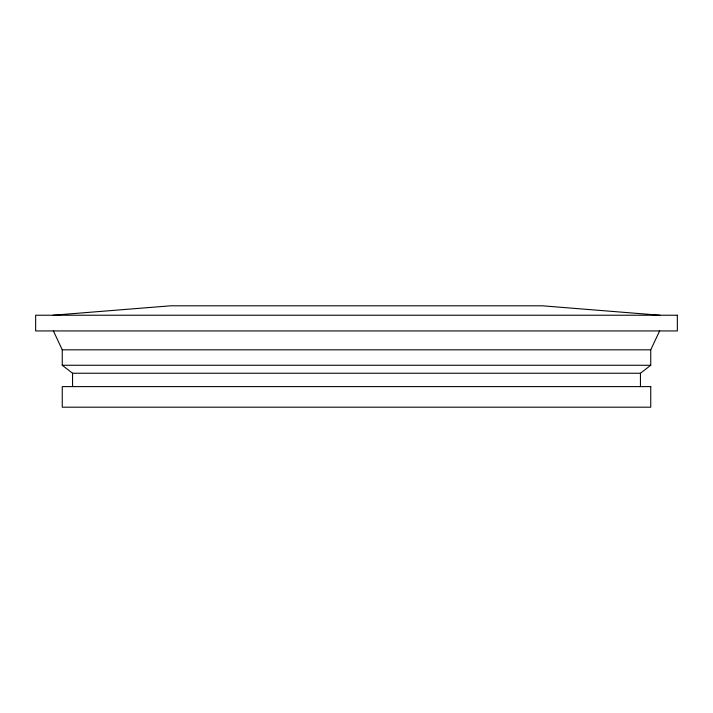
<?xml version="1.0" encoding="UTF-8"?>
<svg xmlns="http://www.w3.org/2000/svg" width="713" height="713" viewBox="0 0 713 713"><rect width="100%" height="100%" fill="white"/><g stroke="black" fill="none" stroke-linecap="round" stroke-linejoin="round"><path stroke-width="1.07" d="M53.404 330.939L62.254 349.833L62.254 365.261L72.557 373.238L640.443 373.238L650.746 365.261L650.746 349.833L659.596 330.939M53.101 315.226L170.665 305.806L542.335 305.806L659.899 315.226M62.254 349.833L650.746 349.833M62.254 365.261L650.746 365.261M640.443 373.238L640.443 386.615M72.557 373.238L72.557 386.615M677.35 315.226L35.65 315.226L35.65 330.939L677.35 330.939L677.35 315.226M650.746 386.615L62.254 386.615L62.254 407.194L650.746 407.194L650.746 386.615"/></g></svg>
